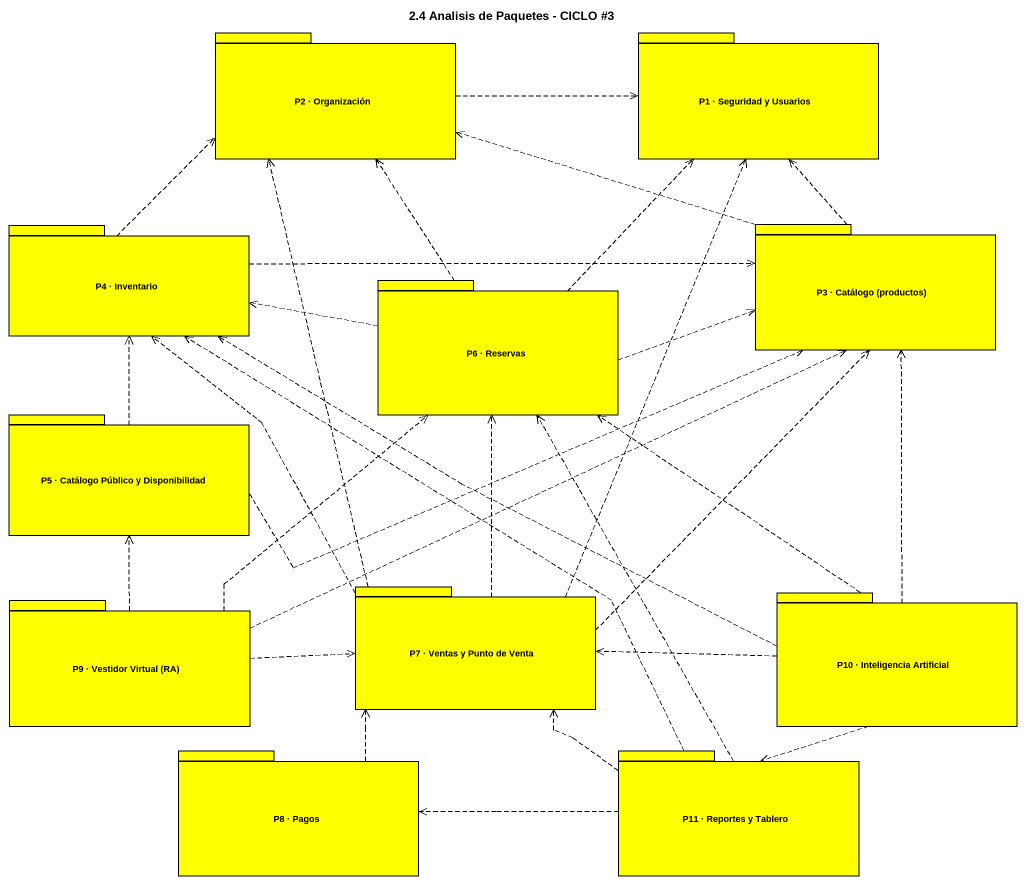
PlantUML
@startuml
title 2.4 Analisis de Paquetes - CICLO #3
package "P2 · Organización" as P2_Organización #FFFF00 {
}
package "P1 · Seguridad y Usuarios" as P1_Seguridad_y_Usuarios #FFFF00 {
}
package "P4 · Inventario" as P4_Inventario #FFFF00 {
}
package "P3 · Catálogo (productos)" as P3_Catálogo_productos #FFFF00 {
}
package "P6 · Reservas" as P6_Reservas #FFFF00 {
}
package "P5 · Catálogo Público y Disponibilidad" as P5_Catálogo_Público_y #FFFF00 {
}
package "P7 · Ventas y Punto de Venta" as P7_Ventas_y_Punto_de_Venta #FFFF00 {
}
package "P10 · Inteligencia Artificial" as P10_Inteligencia_Artificial #FFFF00 {
}
package "P9 · Vestidor Virtual (RA)" as P9_Vestidor_Virtual_RA #FFFF00 {
}
package "P8 · Pagos" as P8_Pagos #FFFF00 {
}
package "P11 · Reportes y Tablero" as P11_Reportes_y_Tablero #FFFF00 {
}
P2_Organización .right.> P1_Seguridad_y_Usuarios
P4_Inventario .up.> P2_Organización
P4_Inventario .right.> P3_Catálogo_productos
P3_Catálogo_productos .left.> P2_Organización
P3_Catálogo_productos .up.> P1_Seguridad_y_Usuarios
P6_Reservas .up.> P2_Organización
P6_Reservas .up.> P1_Seguridad_y_Usuarios
P6_Reservas .left.> P4_Inventario
P6_Reservas .right.> P3_Catálogo_productos
P5_Catálogo_Público_y .up.> P4_Inventario
P5_Catálogo_Público_y .right.> P3_Catálogo_productos
P7_Ventas_y_Punto_de_Venta .up.> P2_Organización
P7_Ventas_y_Punto_de_Venta .up.> P1_Seguridad_y_Usuarios
P7_Ventas_y_Punto_de_Venta .up.> P4_Inventario
P7_Ventas_y_Punto_de_Venta .up.> P3_Catálogo_productos
P7_Ventas_y_Punto_de_Venta .up.> P6_Reservas
P10_Inteligencia_Artificial .left.> P4_Inventario
P10_Inteligencia_Artificial .up.> P3_Catálogo_productos
P10_Inteligencia_Artificial .up.> P6_Reservas
P10_Inteligencia_Artificial .left.> P7_Ventas_y_Punto_de_Venta
P10_Inteligencia_Artificial ..> P11_Reportes_y_Tablero
P9_Vestidor_Virtual_RA .right.> P3_Catálogo_productos
P9_Vestidor_Virtual_RA .up.> P6_Reservas
P9_Vestidor_Virtual_RA .up.> P5_Catálogo_Público_y
P9_Vestidor_Virtual_RA .right.> P7_Ventas_y_Punto_de_Venta
P8_Pagos .up.> P7_Ventas_y_Punto_de_Venta
P11_Reportes_y_Tablero .up.> P4_Inventario
P11_Reportes_y_Tablero .up.> P6_Reservas
P11_Reportes_y_Tablero .up.> P7_Ventas_y_Punto_de_Venta
P11_Reportes_y_Tablero .left.> P8_Pagos
@enduml
